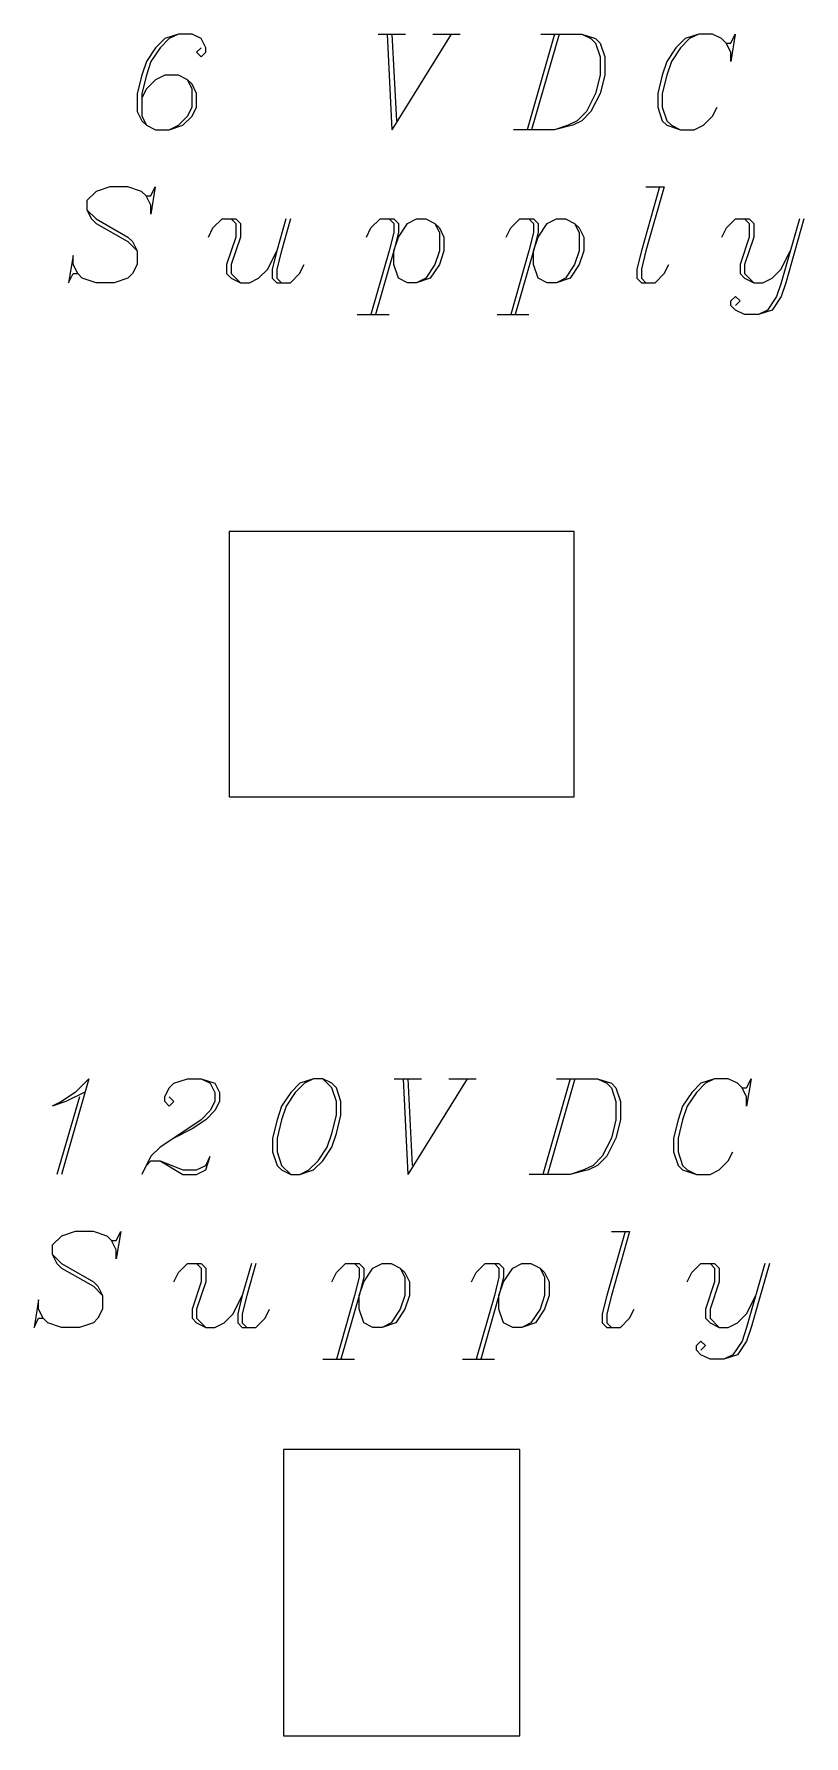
# Model space of a CAD drawing. Header units: millimetres. Extents: x -13.9 to 15.2, y -5.4 to 58.7.
import ezdxf

# ---------------------------------------------------------------- set-up
doc = ezdxf.new("R2010")
doc.units = ezdxf.units.MM
doc.layers.get('0').update_dxf_attribs({"linetype": 'CONTINUOUS', "lineweight": 0, "true_color": 0x000000})
doc.layers.add('etch', color=1, linetype='CONTINUOUS', lineweight=0, true_color=0xff0000)

msp = doc.modelspace()

# ---------------------------------------------------------------- linework, layer by layer
for p, q in [((6.5, 40), (-6.5, 40)), ((-6.5, 40), (-6.5, 30)), ((6.5, 30), (6.5, 40)), ((-6.5, 30), (6.5, 30)), ((4.45, 5.4), (-4.45, 5.4)), ((-4.45, 5.4), (-4.45, -5.4)), ((4.45, -5.4), (4.45, 5.4)), ((-4.45, -5.4), (4.45, -5.4))]:
    msp.add_line(p, q)
at = {"layer": 'etch'}
for p, q in [((-8.935, 58.574), (-9.28, 58.23)), ((-8.763, 58.574), (-9.108, 58.23)), ((-8.419, 58.746), (-8.935, 58.574)), ((-8.419, 58.746), (-8.763, 58.574)), ((-7.903, 58.746), (-8.419, 58.746)), ((-7.559, 58.574), (-7.903, 58.746)), ((-7.387, 58.23), (-7.559, 58.574)), ((-0.887, 58.746), (0.145, 58.746)), ((-0.543, 58.746), (-0.371, 55.133)), ((-0.371, 58.746), (-0.199, 55.477)), ((1.866, 58.746), (-0.371, 55.133)), ((1.177, 58.746), (2.21, 58.746)), ((5.758, 58.746), (4.726, 55.133)), ((5.93, 58.746), (4.898, 55.133)), ((5.242, 58.746), (6.79, 58.746)), ((6.79, 58.746), (7.306, 58.574)), ((6.79, 58.746), (7.134, 58.574)), ((7.134, 58.574), (7.306, 58.402)), ((7.306, 58.574), (7.478, 58.402)), ((7.306, 58.402), (7.478, 57.886)), ((7.478, 58.402), (7.651, 57.886)), ((10.683, 58.574), (10.339, 58.23)), ((10.855, 58.574), (10.511, 58.23)), ((11.199, 58.746), (10.683, 58.574)), ((11.199, 58.746), (10.855, 58.574)), ((11.715, 58.746), (11.199, 58.746)), ((12.059, 58.574), (11.715, 58.746)), ((12.231, 58.402), (12.059, 58.574)), ((12.231, 58.402), (12.403, 58.402)), ((12.403, 58.058), (12.231, 58.402)), ((12.403, 58.402), (12.575, 58.746)), ((12.575, 58.746), (12.403, 57.714)), ((-9.28, 58.23), (-9.624, 57.714)), ((-9.108, 58.23), (-9.452, 57.714)), ((-7.559, 58.23), (-7.731, 58.058)), ((-7.731, 58.058), (-7.559, 57.886)), ((-7.559, 57.886), (-7.387, 58.058)), ((-7.387, 58.058), (-7.387, 58.23)), ((7.478, 57.886), (7.478, 57.197)), ((7.651, 57.886), (7.651, 57.197)), ((10.339, 58.23), (9.995, 57.714)), ((10.511, 58.23), (10.167, 57.714)), ((12.403, 57.714), (12.403, 58.058)), ((-9.796, 57.197), (-9.968, 56.509)), ((-9.624, 57.714), (-9.796, 57.197)), ((-9.624, 57.197), (-9.796, 56.509)), ((-9.452, 57.714), (-9.624, 57.197)), ((-8.935, 57.197), (-9.28, 57.025)), ((-8.419, 57.197), (-8.935, 57.197)), ((-8.075, 57.025), (-8.419, 57.197)), ((7.478, 57.197), (7.306, 56.509)), ((7.651, 57.197), (7.478, 56.509)), ((9.823, 57.197), (9.651, 56.509)), ((9.995, 57.714), (9.823, 57.197)), ((9.995, 57.197), (9.823, 56.509)), ((10.167, 57.714), (9.995, 57.197)), ((-9.968, 56.509), (-9.968, 55.821)), ((-9.624, 56.681), (-9.796, 56.337)), ((-9.796, 56.509), (-9.796, 55.649)), ((-9.28, 57.025), (-9.624, 56.681)), ((-7.903, 56.853), (-8.075, 57.025)), ((-7.903, 56.681), (-8.075, 57.025)), ((-7.731, 56.509), (-7.903, 56.853)), ((-7.903, 55.993), (-7.903, 56.681)), ((-7.731, 55.993), (-7.731, 56.509)), ((7.306, 56.509), (6.962, 55.821)), ((7.478, 56.509), (7.134, 55.821)), ((9.651, 56.509), (9.651, 55.993)), ((9.823, 56.509), (9.823, 55.993)), ((-9.968, 55.821), (-9.796, 55.477)), ((-8.075, 55.649), (-7.903, 55.993)), ((-7.903, 55.649), (-7.731, 55.993)), ((6.962, 55.821), (6.618, 55.477)), ((7.134, 55.821), (6.79, 55.477)), ((9.651, 55.993), (9.823, 55.477)), ((9.823, 55.993), (9.995, 55.477)), ((11.715, 55.649), (11.887, 55.993)), ((-9.796, 55.649), (-9.624, 55.305)), ((-9.796, 55.477), (-9.624, 55.305)), ((-9.624, 55.305), (-9.28, 55.133)), ((-8.763, 55.133), (-8.247, 55.305)), ((-8.763, 55.133), (-8.419, 55.305)), ((-8.419, 55.305), (-8.075, 55.649)), ((-8.247, 55.305), (-7.903, 55.649)), ((6.446, 55.305), (5.758, 55.133)), ((6.274, 55.305), (5.758, 55.133)), ((6.618, 55.477), (6.274, 55.305)), ((6.79, 55.477), (6.446, 55.305)), ((9.823, 55.477), (9.995, 55.305)), ((9.995, 55.477), (10.167, 55.305)), ((9.995, 55.305), (10.511, 55.133)), ((10.167, 55.305), (10.511, 55.133)), ((11.027, 55.133), (11.371, 55.305)), ((11.371, 55.305), (11.715, 55.649)), ((-9.28, 55.133), (-8.763, 55.133)), ((5.758, 55.133), (4.21, 55.133)), ((10.511, 55.133), (11.027, 55.133)), ((-11.524, 52.814), (-11.868, 52.47)), ((-11.008, 52.986), (-11.524, 52.814)), ((-10.32, 52.986), (-11.008, 52.986)), ((-9.804, 52.814), (-10.32, 52.986)), ((-9.632, 52.642), (-9.804, 52.814)), ((-9.632, 52.642), (-9.46, 52.642)), ((-9.46, 52.298), (-9.632, 52.642)), ((-9.46, 52.642), (-9.288, 52.986)), ((-9.288, 52.986), (-9.46, 51.954)), ((9.723, 52.986), (9.035, 50.577)), ((9.895, 52.986), (9.207, 50.577)), ((9.207, 52.986), (9.895, 52.986)), ((-11.868, 52.47), (-11.868, 52.126)), ((-11.868, 52.126), (-11.696, 51.782)), ((-11.868, 52.126), (-11.524, 51.782)), ((-9.46, 51.954), (-9.46, 52.298)), ((-11.696, 51.782), (-11.524, 51.609)), ((-11.524, 51.782), (-10.32, 51.093)), ((-11.524, 51.609), (-10.32, 50.921)), ((-7.288, 51.093), (-7.116, 51.437)), ((-7.116, 51.437), (-6.772, 51.782)), ((-6.772, 51.782), (-6.255, 51.782)), ((-6.427, 51.782), (-6.255, 51.609)), ((-6.255, 51.782), (-6.083, 51.609)), ((-6.255, 51.609), (-6.255, 51.093)), ((-6.083, 51.609), (-6.083, 51.093)), ((-4.363, 51.782), (-4.707, 50.577)), ((-4.191, 51.782), (-4.535, 50.577)), ((-1.331, 51.093), (-1.159, 51.437)), ((-1.159, 51.437), (-0.815, 51.782)), ((-0.815, 51.782), (-0.298, 51.782)), ((-0.47, 51.782), (-0.298, 51.609)), ((-0.298, 51.782), (-0.126, 51.609)), ((-0.298, 51.609), (-0.298, 51.265)), ((-0.126, 51.609), (-0.126, 51.265)), ((-0.126, 51.093), (0.218, 51.609)), ((0.218, 51.609), (0.562, 51.782)), ((0.562, 51.782), (0.906, 51.782)), ((0.906, 51.782), (1.25, 51.609)), ((1.25, 51.609), (1.422, 51.437)), ((1.25, 51.609), (1.422, 51.265)), ((1.422, 51.437), (1.594, 51.093)), ((3.938, 51.093), (4.11, 51.437)), ((4.11, 51.437), (4.454, 51.782)), ((4.454, 51.782), (4.97, 51.782)), ((4.798, 51.782), (4.97, 51.609)), ((4.97, 51.782), (5.142, 51.609)), ((4.97, 51.609), (4.97, 51.265)), ((5.142, 51.609), (5.142, 51.265)), ((5.142, 51.093), (5.487, 51.609)), ((5.487, 51.609), (5.831, 51.782)), ((5.831, 51.782), (6.175, 51.782)), ((6.175, 51.782), (6.519, 51.609)), ((6.519, 51.609), (6.691, 51.437)), ((6.519, 51.609), (6.691, 51.265)), ((6.691, 51.437), (6.863, 51.093)), ((12.067, 51.093), (12.239, 51.437)), ((12.239, 51.437), (12.583, 51.782)), ((12.583, 51.782), (13.099, 51.782)), ((12.927, 51.782), (13.099, 51.609)), ((13.099, 51.782), (13.272, 51.609)), ((13.099, 51.609), (13.099, 51.093)), ((13.272, 51.609), (13.272, 51.093)), ((14.992, 51.782), (14.304, 49.373)), ((15.164, 51.782), (14.476, 49.373)), ((-10.32, 51.093), (-10.148, 50.921)), ((-10.32, 50.921), (-9.976, 50.577)), ((-10.148, 50.921), (-9.976, 50.577)), ((-6.255, 51.093), (-6.599, 50.061)), ((-6.083, 51.093), (-6.427, 50.061)), ((-0.298, 51.265), (-0.47, 50.577)), ((-0.126, 51.265), (-0.298, 50.577)), ((-0.298, 50.577), (-0.126, 51.093)), ((1.422, 51.265), (1.422, 50.577)), ((1.594, 51.093), (1.594, 50.577)), ((4.97, 51.265), (4.798, 50.577)), ((5.142, 51.265), (4.97, 50.577)), ((4.97, 50.577), (5.142, 51.093)), ((6.691, 51.265), (6.691, 50.577)), ((6.863, 51.093), (6.863, 50.577)), ((13.099, 51.093), (12.755, 50.061)), ((13.272, 51.093), (12.927, 50.061)), ((-12.384, 50.405), (-12.556, 49.373)), ((-12.384, 50.061), (-12.384, 50.405)), ((-12.212, 49.717), (-12.384, 50.061)), ((-9.976, 50.061), (-10.148, 49.717)), ((-9.976, 50.577), (-9.976, 50.061)), ((-6.599, 50.061), (-6.599, 49.717)), ((-6.427, 50.061), (-6.427, 49.717)), ((-5.051, 49.889), (-4.707, 50.577)), ((-4.707, 50.577), (-4.879, 49.889)), ((-4.535, 50.577), (-4.707, 49.889)), ((-3.847, 49.717), (-3.675, 50.061)), ((-0.47, 50.577), (-1.159, 48.169)), ((-0.298, 50.577), (-0.987, 48.169)), ((-0.298, 50.061), (-0.298, 50.577)), ((-0.126, 49.545), (-0.298, 50.061)), ((1.25, 50.061), (0.906, 49.545)), ((1.422, 50.061), (1.078, 49.545)), ((1.422, 50.577), (1.25, 50.061)), ((1.594, 50.577), (1.422, 50.061)), ((4.798, 50.577), (4.11, 48.169)), ((4.97, 50.577), (4.282, 48.169)), ((4.97, 50.061), (4.97, 50.577)), ((5.142, 49.545), (4.97, 50.061)), ((6.519, 50.061), (6.175, 49.545)), ((6.691, 50.061), (6.347, 49.545)), ((6.691, 50.577), (6.519, 50.061)), ((6.863, 50.577), (6.691, 50.061)), ((9.035, 50.577), (8.863, 49.889)), ((9.207, 50.577), (9.035, 49.889)), ((9.895, 49.717), (10.067, 50.061)), ((12.755, 50.061), (12.755, 49.717)), ((12.927, 50.061), (12.927, 49.717)), ((14.304, 49.889), (14.648, 50.577)), ((-12.556, 49.373), (-12.384, 49.717)), ((-12.384, 49.717), (-12.212, 49.717)), ((-12.04, 49.545), (-12.212, 49.717)), ((-11.524, 49.373), (-12.04, 49.545)), ((-10.32, 49.545), (-10.836, 49.373)), ((-10.148, 49.717), (-10.32, 49.545)), ((-6.599, 49.717), (-6.427, 49.545)), ((-6.427, 49.717), (-6.083, 49.373)), ((-6.427, 49.545), (-6.083, 49.373)), ((-5.739, 49.373), (-5.395, 49.545)), ((-5.395, 49.545), (-5.051, 49.889)), ((-4.879, 49.889), (-4.879, 49.545)), ((-4.879, 49.545), (-4.707, 49.373)), ((-4.707, 49.889), (-4.707, 49.545)), ((-4.707, 49.545), (-4.535, 49.373)), ((-4.191, 49.373), (-3.847, 49.717)), ((0.218, 49.373), (-0.126, 49.545)), ((1.078, 49.545), (0.562, 49.373)), ((0.906, 49.545), (0.562, 49.373)), ((5.487, 49.373), (5.142, 49.545)), ((6.347, 49.545), (5.831, 49.373)), ((6.175, 49.545), (5.831, 49.373)), ((8.863, 49.889), (8.863, 49.545)), ((8.863, 49.545), (9.035, 49.373)), ((9.035, 49.889), (9.035, 49.545)), ((9.035, 49.545), (9.207, 49.373)), ((9.551, 49.373), (9.895, 49.717)), ((12.755, 49.717), (12.927, 49.545)), ((12.927, 49.717), (13.272, 49.373)), ((12.927, 49.545), (13.272, 49.373)), ((13.616, 49.373), (13.96, 49.545)), ((13.96, 49.545), (14.304, 49.889)), ((-10.836, 49.373), (-11.524, 49.373)), ((-6.083, 49.373), (-5.739, 49.373)), ((-4.707, 49.373), (-4.191, 49.373)), ((0.562, 49.373), (0.218, 49.373)), ((5.831, 49.373), (5.487, 49.373)), ((9.035, 49.373), (9.551, 49.373)), ((12.411, 48.685), (12.583, 48.857)), ((12.583, 48.857), (12.755, 48.685)), ((13.272, 49.373), (13.616, 49.373)), ((14.132, 48.857), (13.788, 48.341)), ((14.304, 48.857), (13.96, 48.341)), ((14.304, 49.373), (14.132, 48.857)), ((14.476, 49.373), (14.304, 48.857)), ((-1.675, 48.169), (-0.47, 48.169)), ((3.594, 48.169), (4.798, 48.169)), ((12.411, 48.513), (12.411, 48.685)), ((12.583, 48.341), (12.411, 48.513)), ((12.755, 48.685), (12.583, 48.513)), ((12.927, 48.169), (12.583, 48.341)), ((13.444, 48.169), (12.927, 48.169)), ((13.96, 48.341), (13.444, 48.169)), ((13.788, 48.341), (13.444, 48.169)), ((-11.796, 19.373), (-12.828, 15.76)), ((-11.796, 19.373), (-12.312, 18.857)), ((-8.591, 19.201), (-8.075, 19.373)), ((-8.075, 19.373), (-7.559, 19.373)), ((-7.559, 19.373), (-7.043, 19.201)), ((-7.559, 19.373), (-7.215, 19.201)), ((-3.323, 19.373), (-3.839, 19.201)), ((-3.323, 19.373), (-3.667, 19.201)), ((-2.978, 19.373), (-3.323, 19.373)), ((-2.634, 19.201), (-2.978, 19.373)), ((-2.634, 19.029), (-2.978, 19.373)), ((-0.29, 19.373), (0.742, 19.373)), ((0.054, 19.373), (0.226, 15.76)), ((0.226, 19.373), (0.398, 16.104)), ((2.462, 19.373), (0.226, 15.76)), ((1.774, 19.373), (2.806, 19.373)), ((6.355, 19.373), (5.323, 15.76)), ((6.527, 19.373), (5.495, 15.76)), ((5.839, 19.373), (7.387, 19.373)), ((7.387, 19.373), (7.903, 19.201)), ((7.387, 19.373), (7.731, 19.201)), ((11.796, 19.373), (11.28, 19.201)), ((11.796, 19.373), (11.452, 19.201)), ((12.312, 19.373), (11.796, 19.373)), ((12.656, 19.201), (12.312, 19.373)), ((13, 19.029), (13.172, 19.373)), ((13.172, 19.373), (13, 18.341)), ((-12.14, 18.685), (-13, 15.76)), ((-12.312, 18.857), (-12.828, 18.513)), ((-11.968, 18.857), (-12.656, 18.513)), ((-8.935, 18.685), (-8.763, 19.029)), ((-8.935, 18.513), (-8.935, 18.685)), ((-8.763, 19.029), (-8.591, 19.201)), ((-8.763, 18.685), (-8.591, 18.513)), ((-7.215, 19.201), (-7.043, 18.857)), ((-7.043, 19.201), (-6.871, 18.857)), ((-7.043, 18.857), (-7.043, 18.513)), ((-6.871, 18.857), (-6.871, 18.513)), ((-4.183, 18.857), (-4.527, 18.341)), ((-4.011, 18.857), (-4.355, 18.341)), ((-3.839, 19.201), (-4.183, 18.857)), ((-3.667, 19.201), (-4.011, 18.857)), ((-2.462, 19.029), (-2.634, 19.201)), ((-2.462, 18.513), (-2.634, 19.029)), ((-2.29, 18.513), (-2.462, 19.029)), ((7.731, 19.201), (7.903, 19.029)), ((7.903, 19.201), (8.075, 19.029)), ((7.903, 19.029), (8.075, 18.513)), ((8.075, 19.029), (8.247, 18.513)), ((10.935, 18.857), (10.591, 18.341)), ((11.108, 18.857), (10.763, 18.341)), ((11.28, 19.201), (10.935, 18.857)), ((11.452, 19.201), (11.108, 18.857)), ((12.828, 19.029), (12.656, 19.201)), ((12.828, 19.029), (13, 19.029)), ((13, 18.685), (12.828, 19.029)), ((13, 18.341), (13, 18.685)), ((-12.828, 18.513), (-13.172, 18.341)), ((-12.656, 18.513), (-13.172, 18.341)), ((-8.763, 18.341), (-8.935, 18.513)), ((-8.591, 18.513), (-8.763, 18.341)), ((-7.215, 18.169), (-7.559, 17.825)), ((-7.043, 18.169), (-7.387, 17.825)), ((-7.043, 18.513), (-7.215, 18.169)), ((-6.871, 18.513), (-7.043, 18.169)), ((-4.527, 18.341), (-4.699, 17.825)), ((-4.355, 18.341), (-4.527, 17.825)), ((-2.634, 17.308), (-2.462, 17.997)), ((-2.462, 17.997), (-2.462, 18.513)), ((-2.462, 17.308), (-2.29, 17.997)), ((-2.29, 17.997), (-2.29, 18.513)), ((8.075, 18.513), (8.075, 17.825)), ((8.247, 18.513), (8.247, 17.825)), ((10.591, 18.341), (10.419, 17.825)), ((10.763, 18.341), (10.591, 17.825)), ((-7.559, 17.825), (-8.591, 17.136)), ((-7.903, 17.48), (-8.591, 17.136)), ((-7.387, 17.825), (-7.903, 17.48)), ((-4.699, 17.825), (-4.871, 17.136)), ((-4.527, 17.825), (-4.699, 17.136)), ((8.075, 17.825), (7.903, 17.136)), ((8.247, 17.825), (8.075, 17.136)), ((10.419, 17.825), (10.247, 17.136)), ((10.591, 17.825), (10.419, 17.136)), ((-9.108, 16.792), (-9.452, 16.448)), ((-8.591, 17.136), (-9.108, 16.792)), ((-4.871, 17.136), (-4.871, 16.62)), ((-4.699, 17.136), (-4.699, 16.62)), ((-3.151, 16.276), (-2.806, 16.792)), ((-2.978, 16.276), (-2.634, 16.792)), ((-2.806, 16.792), (-2.634, 17.308)), ((-2.634, 16.792), (-2.462, 17.308)), ((7.903, 17.136), (7.559, 16.448)), ((8.075, 17.136), (7.731, 16.448)), ((10.247, 17.136), (10.247, 16.62)), ((10.419, 17.136), (10.419, 16.62)), ((-9.452, 16.448), (-9.796, 15.76)), ((-9.624, 16.104), (-9.452, 16.276)), ((-9.452, 16.276), (-9.108, 16.276)), ((-9.108, 16.276), (-8.247, 15.932)), ((-9.108, 16.276), (-8.247, 15.76)), ((-7.731, 15.932), (-7.387, 16.104)), ((-7.387, 16.104), (-7.215, 16.448)), ((-7.387, 15.932), (-7.215, 16.448)), ((-4.871, 16.62), (-4.699, 16.104)), ((-4.699, 16.62), (-4.527, 16.104)), ((-4.699, 16.104), (-4.527, 15.932)), ((-4.527, 16.104), (-4.183, 15.76)), ((-3.495, 15.932), (-3.151, 16.276)), ((-3.323, 15.932), (-2.978, 16.276)), ((7.215, 16.104), (6.871, 15.932)), ((7.387, 16.104), (7.043, 15.932)), ((7.559, 16.448), (7.215, 16.104)), ((7.731, 16.448), (7.387, 16.104)), ((10.247, 16.62), (10.419, 16.104)), ((10.419, 16.62), (10.591, 16.104)), ((10.419, 16.104), (10.591, 15.932)), ((10.591, 16.104), (10.763, 15.932)), ((11.968, 15.932), (12.312, 16.276)), ((12.312, 16.276), (12.484, 16.62)), ((-8.247, 15.932), (-7.731, 15.932)), ((-8.247, 15.76), (-7.731, 15.76)), ((-7.731, 15.76), (-7.387, 15.932)), ((-4.527, 15.932), (-4.183, 15.76)), ((-4.183, 15.76), (-3.839, 15.76)), ((-3.839, 15.76), (-3.323, 15.932)), ((-3.839, 15.76), (-3.495, 15.932)), ((6.355, 15.76), (4.806, 15.76)), ((7.043, 15.932), (6.355, 15.76)), ((6.871, 15.932), (6.355, 15.76)), ((10.591, 15.932), (11.108, 15.76)), ((10.763, 15.932), (11.108, 15.76)), ((11.108, 15.76), (11.624, 15.76)), ((11.624, 15.76), (11.968, 15.932)), ((-12.312, 13.613), (-12.828, 13.441)), ((-11.624, 13.613), (-12.312, 13.613)), ((-11.108, 13.441), (-11.624, 13.613)), ((-10.763, 13.269), (-10.591, 13.613)), ((-10.591, 13.613), (-10.763, 12.581)), ((8.419, 13.613), (7.731, 11.204)), ((8.591, 13.613), (7.903, 11.204)), ((7.903, 13.613), (8.591, 13.613)), ((-12.828, 13.441), (-13.172, 13.097)), ((-13.172, 13.097), (-13.172, 12.753)), ((-10.935, 13.269), (-11.108, 13.441)), ((-10.935, 13.269), (-10.763, 13.269)), ((-10.763, 12.925), (-10.935, 13.269)), ((-10.763, 12.581), (-10.763, 12.925)), ((-13.172, 12.753), (-13, 12.409)), ((-13.172, 12.753), (-12.828, 12.409)), ((-13, 12.409), (-12.828, 12.237)), ((-12.828, 12.409), (-11.624, 11.72)), ((-12.828, 12.237), (-11.624, 11.548)), ((-8.419, 12.065), (-8.075, 12.409)), ((-8.075, 12.409), (-7.559, 12.409)), ((-7.731, 12.409), (-7.559, 12.237)), ((-7.559, 12.409), (-7.387, 12.237)), ((-7.559, 12.237), (-7.559, 11.72)), ((-7.387, 12.237), (-7.387, 11.72)), ((-5.667, 12.409), (-6.011, 11.204)), ((-5.495, 12.409), (-5.839, 11.204)), ((-2.462, 12.065), (-2.118, 12.409)), ((-2.118, 12.409), (-1.602, 12.409)), ((-1.774, 12.409), (-1.602, 12.237)), ((-1.602, 12.409), (-1.43, 12.237)), ((-1.602, 12.237), (-1.602, 11.892)), ((-1.43, 12.237), (-1.43, 11.892)), ((-1.43, 11.72), (-1.086, 12.237)), ((-1.086, 12.237), (-0.742, 12.409)), ((-0.742, 12.409), (-0.398, 12.409)), ((-0.398, 12.409), (-0.054, 12.237)), ((-0.054, 12.237), (0.118, 12.065)), ((-0.054, 12.237), (0.118, 11.892)), ((2.806, 12.065), (3.151, 12.409)), ((3.151, 12.409), (3.667, 12.409)), ((3.495, 12.409), (3.667, 12.237)), ((3.667, 12.409), (3.839, 12.237)), ((3.667, 12.237), (3.667, 11.892)), ((3.839, 12.237), (3.839, 11.892)), ((3.839, 11.72), (4.183, 12.237)), ((4.183, 12.237), (4.527, 12.409)), ((4.527, 12.409), (4.871, 12.409)), ((4.871, 12.409), (5.215, 12.237)), ((5.215, 12.237), (5.387, 12.065)), ((5.215, 12.237), (5.387, 11.892)), ((10.935, 12.065), (11.28, 12.409)), ((11.28, 12.409), (11.796, 12.409)), ((11.624, 12.409), (11.796, 12.237)), ((11.796, 12.409), (11.968, 12.237)), ((11.796, 12.237), (11.796, 11.72)), ((11.968, 12.237), (11.968, 11.72)), ((13.688, 12.409), (13, 10)), ((13.86, 12.409), (13.172, 10)), ((-11.624, 11.72), (-11.452, 11.548)), ((-11.624, 11.548), (-11.28, 11.204)), ((-11.452, 11.548), (-11.28, 11.204)), ((-8.591, 11.72), (-8.419, 12.065)), ((-7.559, 11.72), (-7.903, 10.688)), ((-7.387, 11.72), (-7.731, 10.688)), ((-2.634, 11.72), (-2.462, 12.065)), ((-1.602, 11.892), (-1.774, 11.204)), ((-1.43, 11.892), (-1.602, 11.204)), ((-1.602, 11.204), (-1.43, 11.72)), ((0.118, 12.065), (0.29, 11.72)), ((0.118, 11.892), (0.118, 11.204)), ((0.29, 11.72), (0.29, 11.204)), ((2.634, 11.72), (2.806, 12.065)), ((3.667, 11.892), (3.495, 11.204)), ((3.839, 11.892), (3.667, 11.204)), ((3.667, 11.204), (3.839, 11.72)), ((5.387, 12.065), (5.559, 11.72)), ((5.387, 11.892), (5.387, 11.204)), ((5.559, 11.72), (5.559, 11.204)), ((10.763, 11.72), (10.935, 12.065)), ((11.796, 11.72), (11.452, 10.688)), ((11.968, 11.72), (11.624, 10.688)), ((-13.688, 11.032), (-13.86, 10)), ((-13.688, 10.688), (-13.688, 11.032)), ((-11.28, 11.204), (-11.28, 10.688)), ((-6.355, 10.516), (-6.011, 11.204)), ((-6.011, 11.204), (-6.183, 10.516)), ((-5.839, 11.204), (-6.011, 10.516)), ((-1.774, 11.204), (-2.462, 8.796)), ((-1.602, 11.204), (-2.29, 8.796)), ((-1.602, 10.688), (-1.602, 11.204)), ((0.118, 11.204), (-0.054, 10.688)), ((0.29, 11.204), (0.118, 10.688)), ((3.495, 11.204), (2.806, 8.796)), ((3.667, 11.204), (2.979, 8.796)), ((3.667, 10.688), (3.667, 11.204)), ((5.387, 11.204), (5.215, 10.688)), ((5.559, 11.204), (5.387, 10.688)), ((7.731, 11.204), (7.559, 10.516)), ((7.903, 11.204), (7.731, 10.516)), ((13, 10.516), (13.344, 11.204)), ((-13.86, 10), (-13.688, 10.344)), ((-13.516, 10.344), (-13.688, 10.688)), ((-13.688, 10.344), (-13.516, 10.344)), ((-13.344, 10.172), (-13.516, 10.344)), ((-11.452, 10.344), (-11.624, 10.172)), ((-11.28, 10.688), (-11.452, 10.344)), ((-7.903, 10.688), (-7.903, 10.344)), ((-7.903, 10.344), (-7.731, 10.172)), ((-7.731, 10.688), (-7.731, 10.344)), ((-7.731, 10.344), (-7.387, 10)), ((-6.699, 10.172), (-6.355, 10.516)), ((-6.183, 10.516), (-6.183, 10.172)), ((-6.011, 10.516), (-6.011, 10.172)), ((-5.495, 10), (-5.151, 10.344)), ((-5.151, 10.344), (-4.978, 10.688)), ((-1.43, 10.172), (-1.602, 10.688)), ((-0.054, 10.688), (-0.398, 10.172)), ((0.118, 10.688), (-0.226, 10.172)), ((3.839, 10.172), (3.667, 10.688)), ((5.215, 10.688), (4.871, 10.172)), ((5.387, 10.688), (5.043, 10.172)), ((7.559, 10.516), (7.559, 10.172)), ((7.731, 10.516), (7.731, 10.172)), ((8.247, 10), (8.591, 10.344)), ((8.591, 10.344), (8.763, 10.688)), ((11.452, 10.688), (11.452, 10.344)), ((11.452, 10.344), (11.624, 10.172)), ((11.624, 10.688), (11.624, 10.344)), ((11.624, 10.344), (11.968, 10)), ((12.656, 10.172), (13, 10.516)), ((-12.828, 10), (-13.344, 10.172)), ((-12.14, 10), (-12.828, 10)), ((-11.624, 10.172), (-12.14, 10)), ((-7.731, 10.172), (-7.387, 10)), ((-7.387, 10), (-7.043, 10)), ((-7.043, 10), (-6.699, 10.172)), ((-6.183, 10.172), (-6.011, 10)), ((-6.011, 10.172), (-5.839, 10)), ((-6.011, 10), (-5.495, 10)), ((-1.086, 10), (-1.43, 10.172)), ((-0.742, 10), (-1.086, 10)), ((-0.226, 10.172), (-0.742, 10)), ((-0.398, 10.172), (-0.742, 10)), ((4.183, 10), (3.839, 10.172)), ((4.527, 10), (4.183, 10)), ((5.043, 10.172), (4.527, 10)), ((4.871, 10.172), (4.527, 10)), ((7.559, 10.172), (7.731, 10)), ((7.731, 10.172), (7.903, 10)), ((7.731, 10), (8.247, 10)), ((11.624, 10.172), (11.968, 10)), ((11.968, 10), (12.312, 10)), ((12.312, 10), (12.656, 10.172)), ((13, 10), (12.828, 9.484)), ((13.172, 10), (13, 9.484)), ((11.108, 9.312), (11.28, 9.484)), ((11.108, 9.14), (11.108, 9.312)), ((11.28, 8.968), (11.108, 9.14)), ((11.28, 9.484), (11.452, 9.312)), ((11.452, 9.312), (11.28, 9.14)), ((12.828, 9.484), (12.484, 8.968)), ((13, 9.484), (12.656, 8.968)), ((-2.978, 8.796), (-1.774, 8.796)), ((2.29, 8.796), (3.495, 8.796)), ((11.624, 8.796), (11.28, 8.968)), ((12.14, 8.796), (11.624, 8.796)), ((12.656, 8.968), (12.14, 8.796)), ((12.484, 8.968), (12.14, 8.796))]:
    msp.add_line(p, q, dxfattribs=at)

doc.saveas('drawing.dxf')
